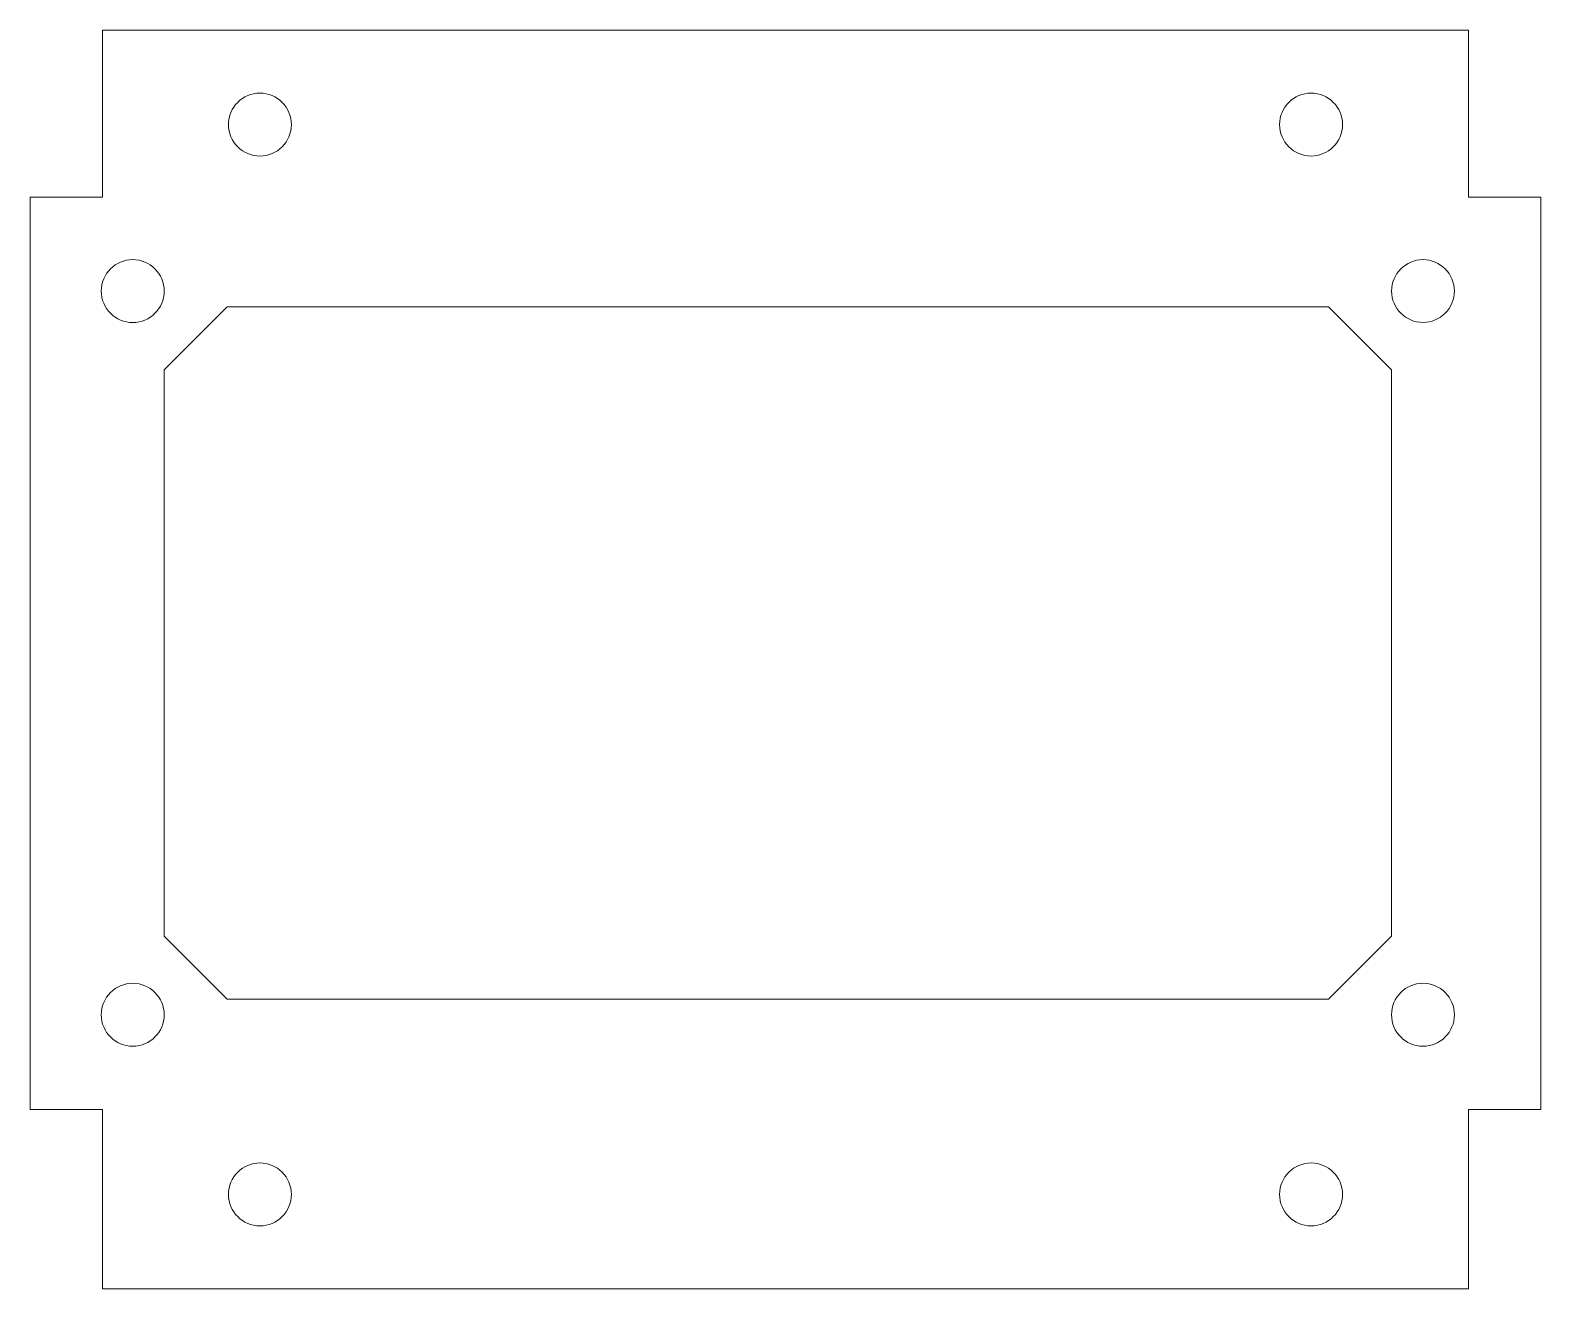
# Model space of a CAD drawing. Header units: millimetres. Extents: x 11.78 to 16.58, y 9.07 to 13.07.
import ezdxf

# ---------------------------------------------------------------- set-up
doc = ezdxf.new("R2010")
doc.units = ezdxf.units.MM

msp = doc.modelspace()

# ---------------------------------------------------------------- linework, layer by layer
at = {"color": 7, "linetype": 'Continuous', "lineweight": 15}
for p, q in [((12.0092, 12.5385), (12.0092, 13.0687)), ((16.3492, 13.0687), (12.0092, 13.0687)), ((16.3492, 13.0687), (16.3492, 12.5385)), ((11.7793, 12.5385), (12.0092, 12.5385)), ((11.7793, 12.5385), (11.7793, 9.6385)), ((16.3492, 12.5385), (16.5793, 12.5385)), ((16.5793, 9.6385), (16.5793, 12.5385)), ((12.405, 12.1897), (12.205, 11.9897)), ((15.905, 12.1897), (12.405, 12.1897)), ((16.105, 11.9897), (15.905, 12.1897)), ((12.205, 11.9897), (12.205, 10.1897)), ((16.105, 10.1897), (16.105, 11.9897)), ((12.205, 10.1897), (12.405, 9.9897)), ((15.905, 9.9897), (16.105, 10.1897)), ((12.405, 9.9897), (15.905, 9.9897)), ((12.0092, 9.6385), (11.7793, 9.6385)), ((12.0092, 9.0687), (12.0092, 9.6385)), ((16.5793, 9.6385), (16.3492, 9.6385)), ((16.3492, 9.6385), (16.3492, 9.0687)), ((12.0092, 9.0687), (16.3492, 9.0687))]:
    msp.add_line(p, q, dxfattribs=at)
for centre, radius in [((12.5093, 12.7687), 0.1), ((15.8493, 12.7687), 0.1), ((12.105, 12.2397), 0.1), ((16.205, 12.2397), 0.0998), ((12.105, 9.9397), 0.1), ((16.205, 9.9397), 0.1), ((12.5093, 9.3687), 0.1), ((15.8493, 9.3687), 0.1)]:
    msp.add_circle(centre, radius, dxfattribs=at)

doc.saveas('drawing.dxf')
